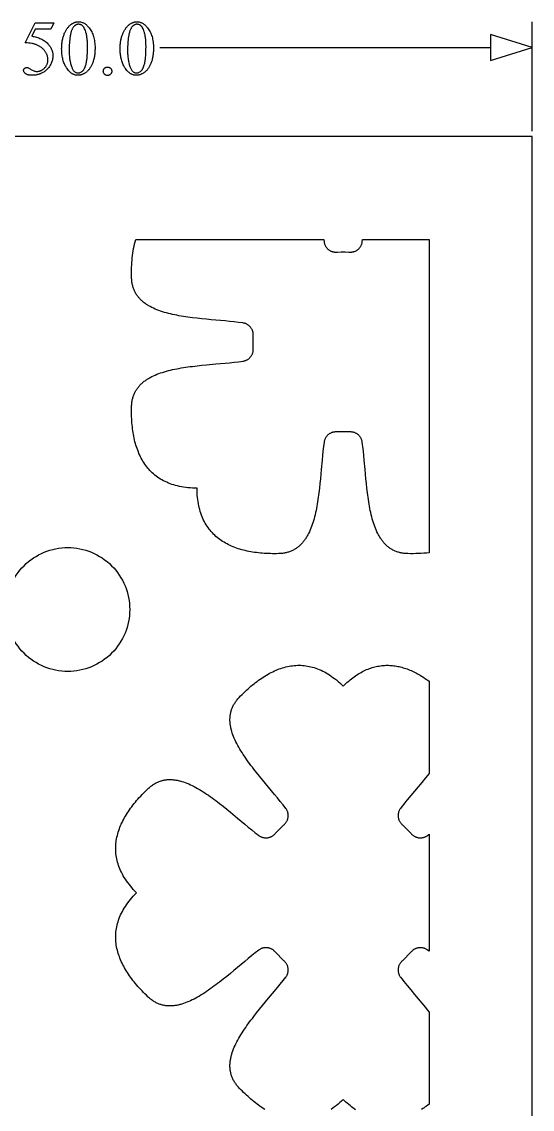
# Model space of a CAD drawing. Extents: x -1268 to 1319, y -900 to 956.
# Drawn here: x -926 to -679, y 429 to 956 of the extents above; entities that cross this region are included whole.
import ezdxf

# ---------------------------------------------------------------- set-up
doc = ezdxf.new("R2010")
doc.units = 0
doc.layers.add('DIMENSIONS', color=253, linetype='CONTINUOUS')
doc.layers.add('LAYER_1', color=7, linetype='CONTINUOUS')

msp = doc.modelspace()

# ---------------------------------------------------------------- linework, layer by layer
at = {"layer": 'DIMENSIONS'}
for points in [[(-910.91, 955.05), (-912.35, 951.91), (-919.87, 951.91), (-921.51, 948.56), (-920.91, 948.46), (-920.32, 948.35), (-919.75, 948.21), (-919.2, 948.06), (-918.66, 947.9), (-918.13, 947.71), (-917.62, 947.51), (-917.13, 947.29), (-916.66, 947.06), (-916.2, 946.8), (-915.75, 946.53), (-915.32, 946.25), (-914.91, 945.94), (-914.51, 945.62), (-914.13, 945.28), (-913.77, 944.93), (-913.47, 944.61), (-913.19, 944.29), (-912.93, 943.96), (-912.7, 943.62), (-912.48, 943.27), (-912.27, 942.92), (-912.09, 942.56), (-911.93, 942.2), (-911.79, 941.83), (-911.66, 941.45), (-911.56, 941.06), (-911.47, 940.67), (-911.4, 940.27), (-911.35, 939.86), (-911.33, 939.45), (-911.32, 939.03), (-911.33, 938.54), (-911.37, 938.06), (-911.43, 937.59), (-911.52, 937.13), (-911.63, 936.68), (-911.77, 936.23), (-911.93, 935.8), (-912.12, 935.38), (-912.33, 934.97), (-912.55, 934.57), (-912.78, 934.19), (-913.02, 933.82), (-913.28, 933.47), (-913.55, 933.14), (-913.84, 932.82), (-914.14, 932.52), (-914.45, 932.23), (-914.76, 931.96), (-915.09, 931.7), (-915.42, 931.45), (-915.77, 931.22), (-916.12, 931.01), (-916.48, 930.81), (-916.85, 930.62), (-917.11, 930.5), (-917.38, 930.38), (-917.65, 930.28), (-917.91, 930.18), (-918.18, 930.09), (-918.45, 930), (-918.72, 929.93), (-919, 929.86), (-919.27, 929.8), (-919.54, 929.75), (-919.81, 929.71), (-920.09, 929.67), (-920.37, 929.64), (-920.64, 929.62), (-920.92, 929.61), (-921.2, 929.61), (-921.74, 929.62), (-922.25, 929.65), (-922.71, 929.71), (-922.93, 929.75), (-923.14, 929.8), (-923.34, 929.85), (-923.53, 929.91), (-923.71, 929.97), (-923.88, 930.04), (-924.04, 930.11), (-924.2, 930.19), (-924.34, 930.28), (-924.47, 930.37), (-924.71, 930.57), (-924.92, 930.76), (-925.09, 930.97), (-925.24, 931.18), (-925.3, 931.28), (-925.35, 931.39), (-925.39, 931.5), (-925.43, 931.61), (-925.46, 931.72), (-925.48, 931.83), (-925.49, 931.94), (-925.49, 932.06), (-925.49, 932.19), (-925.47, 932.31), (-925.43, 932.43), (-925.39, 932.54), (-925.33, 932.66), (-925.26, 932.77), (-925.17, 932.87), (-925.07, 932.97), (-924.96, 933.06), (-924.84, 933.14), (-924.72, 933.21), (-924.59, 933.27), (-924.45, 933.31), (-924.31, 933.34), (-924.16, 933.36), (-924, 933.37), (-923.77, 933.36), (-923.55, 933.33), (-923.35, 933.28), (-923.16, 933.22), (-922.95, 933.12), (-922.68, 932.96), (-922.34, 932.74), (-921.94, 932.46), (-921.59, 932.24), (-921.24, 932.04), (-920.89, 931.88), (-920.54, 931.75), (-920.19, 931.64), (-919.84, 931.57), (-919.49, 931.52), (-919.13, 931.51), (-918.87, 931.51), (-918.6, 931.53), (-918.34, 931.56), (-918.09, 931.61), (-917.84, 931.66), (-917.59, 931.73), (-917.35, 931.82), (-917.11, 931.91), (-916.87, 932.02), (-916.64, 932.14), (-916.42, 932.28), (-916.19, 932.42), (-915.97, 932.58), (-915.76, 932.75), (-915.55, 932.94), (-915.34, 933.14), (-915.15, 933.34), (-914.96, 933.56), (-914.79, 933.77), (-914.63, 934), (-914.48, 934.23), (-914.35, 934.46), (-914.23, 934.7), (-914.12, 934.95), (-914.03, 935.2), (-913.94, 935.45), (-913.87, 935.72), (-913.81, 935.98), (-913.77, 936.26), (-913.74, 936.54), (-913.72, 936.82), (-913.71, 937.11), (-913.72, 937.39), (-913.74, 937.67), (-913.76, 937.95), (-913.8, 938.22), (-913.86, 938.5), (-913.92, 938.77), (-913.99, 939.04), (-914.08, 939.3), (-914.17, 939.56), (-914.28, 939.83), (-914.4, 940.08), (-914.53, 940.34), (-914.67, 940.59), (-914.83, 940.85), (-914.99, 941.09), (-915.17, 941.34), (-915.36, 941.58), (-915.55, 941.82), (-915.75, 942.05), (-915.97, 942.27), (-916.19, 942.48), (-916.42, 942.69), (-916.66, 942.89), (-916.9, 943.08), (-917.16, 943.27), (-917.42, 943.45), (-917.69, 943.62), (-917.98, 943.78), (-918.27, 943.94), (-918.57, 944.09), (-918.87, 944.24), (-919.19, 944.37), (-919.45, 944.48), (-919.71, 944.57), (-919.99, 944.66), (-920.28, 944.75), (-920.59, 944.82), (-920.9, 944.9), (-921.23, 944.97), (-921.56, 945.03), (-922.27, 945.14), (-923.02, 945.22), (-923.82, 945.29), (-924.66, 945.33), (-919.87, 955.05)], [(-907.06, 942.4), (-907.05, 942.93), (-907.04, 943.45), (-907.01, 943.96), (-906.98, 944.47), (-906.93, 944.96), (-906.88, 945.44), (-906.81, 945.92), (-906.73, 946.38), (-906.65, 946.84), (-906.55, 947.28), (-906.45, 947.72), (-906.33, 948.15), (-906.21, 948.57), (-906.07, 948.98), (-905.92, 949.38), (-905.77, 949.77), (-905.6, 950.15), (-905.43, 950.51), (-905.25, 950.87), (-905.07, 951.21), (-904.88, 951.54), (-904.68, 951.86), (-904.48, 952.17), (-904.26, 952.46), (-904.05, 952.74), (-903.82, 953.01), (-903.59, 953.27), (-903.35, 953.51), (-903.11, 953.74), (-902.86, 953.96), (-902.6, 954.17), (-902.34, 954.37), (-902.13, 954.51), (-901.92, 954.65), (-901.71, 954.77), (-901.5, 954.89), (-901.29, 955), (-901.08, 955.1), (-900.86, 955.19), (-900.65, 955.27), (-900.44, 955.34), (-900.22, 955.4), (-900, 955.45), (-899.79, 955.49), (-899.57, 955.52), (-899.35, 955.55), (-899.13, 955.56), (-898.91, 955.57), (-898.55, 955.55), (-898.2, 955.52), (-897.85, 955.46), (-897.51, 955.38), (-897.17, 955.28), (-896.83, 955.15), (-896.5, 955), (-896.18, 954.83), (-895.86, 954.64), (-895.54, 954.42), (-895.23, 954.18), (-894.93, 953.92), (-894.62, 953.63), (-894.33, 953.32), (-894.03, 952.99), (-893.75, 952.63), (-893.4, 952.17), (-893.08, 951.69), (-892.77, 951.18), (-892.5, 950.66), (-892.24, 950.11), (-892, 949.55), (-891.79, 948.96), (-891.6, 948.36), (-891.44, 947.73), (-891.29, 947.09), (-891.17, 946.42), (-891.07, 945.73), (-890.99, 945.03), (-890.93, 944.3), (-890.9, 943.56), (-890.89, 942.79), (-890.89, 942.25), (-890.91, 941.72), (-890.93, 941.2), (-890.97, 940.69), (-891.01, 940.2), (-891.06, 939.71), (-891.13, 939.23), (-891.2, 938.76), (-891.29, 938.31), (-891.38, 937.86), (-891.48, 937.42), (-891.59, 937), (-891.72, 936.58), (-891.85, 936.18), (-891.99, 935.78), (-892.14, 935.4), (-892.3, 935.02), (-892.47, 934.66), (-892.64, 934.31), (-892.81, 933.98), (-892.99, 933.66), (-893.18, 933.35), (-893.37, 933.05), (-893.57, 932.77), (-893.77, 932.5), (-893.98, 932.24), (-894.19, 932), (-894.41, 931.77), (-894.64, 931.55), (-894.87, 931.35), (-895.1, 931.16), (-895.34, 930.98), (-895.58, 930.81), (-895.82, 930.66), (-896.07, 930.51), (-896.3, 930.38), (-896.54, 930.26), (-896.78, 930.14), (-897.02, 930.04), (-897.25, 929.95), (-897.49, 929.87), (-897.72, 929.8), (-897.95, 929.74), (-898.18, 929.69), (-898.41, 929.65), (-898.64, 929.63), (-898.87, 929.61), (-899.09, 929.61), (-899.32, 929.61), (-899.54, 929.62), (-899.75, 929.64), (-899.97, 929.67), (-900.18, 929.71), (-900.39, 929.75), (-900.6, 929.81), (-900.81, 929.87), (-901.01, 929.94), (-901.21, 930.02), (-901.41, 930.11), (-901.61, 930.2), (-901.8, 930.3), (-901.99, 930.41), (-902.18, 930.53), (-902.37, 930.66), (-902.55, 930.8), (-902.74, 930.94), (-902.92, 931.09), (-903.1, 931.26), (-903.27, 931.42), (-903.44, 931.6), (-903.78, 931.98), (-904.11, 932.39), (-904.43, 932.84), (-904.75, 933.32), (-905.05, 933.83), (-905.29, 934.28), (-905.52, 934.74), (-905.73, 935.21), (-905.93, 935.7), (-906.11, 936.19), (-906.27, 936.7), (-906.42, 937.22), (-906.55, 937.75), (-906.67, 938.29), (-906.77, 938.85), (-906.86, 939.41), (-906.93, 939.99), (-906.99, 940.57), (-907.03, 941.17), (-907.05, 941.78)], [(-903.44, 941.94), (-903.44, 941.3), (-903.42, 940.68), (-903.4, 940.07), (-903.36, 939.48), (-903.32, 938.9), (-903.26, 938.34), (-903.2, 937.79), (-903.13, 937.25), (-903.04, 936.73), (-902.95, 936.23), (-902.84, 935.74), (-902.73, 935.27), (-902.6, 934.81), (-902.47, 934.36), (-902.33, 933.93), (-902.17, 933.51), (-902.04, 933.18), (-901.89, 932.87), (-901.74, 932.58), (-901.58, 932.31), (-901.41, 932.07), (-901.24, 931.84), (-901.05, 931.64), (-900.86, 931.45), (-900.66, 931.29), (-900.45, 931.15), (-900.24, 931.04), (-900.01, 930.94), (-899.78, 930.86), (-899.54, 930.81), (-899.29, 930.78), (-899.04, 930.77), (-898.79, 930.78), (-898.54, 930.82), (-898.28, 930.89), (-898.02, 930.99), (-897.76, 931.12), (-897.5, 931.27), (-897.24, 931.45), (-896.97, 931.66), (-896.84, 931.78), (-896.71, 931.9), (-896.59, 932.04), (-896.47, 932.18), (-896.35, 932.34), (-896.24, 932.5), (-896.14, 932.68), (-896.03, 932.86), (-895.93, 933.05), (-895.84, 933.25), (-895.66, 933.68), (-895.5, 934.15), (-895.35, 934.66), (-895.25, 935.06), (-895.15, 935.49), (-895.06, 935.94), (-894.98, 936.41), (-894.9, 936.89), (-894.83, 937.4), (-894.77, 937.93), (-894.71, 938.48), (-894.66, 939.05), (-894.62, 939.64), (-894.58, 940.25), (-894.56, 940.88), (-894.52, 942.2), (-894.5, 943.6), (-894.52, 944.65), (-894.56, 945.65), (-894.59, 946.13), (-894.63, 946.61), (-894.67, 947.07), (-894.72, 947.52), (-894.78, 947.96), (-894.85, 948.39), (-894.92, 948.81), (-895, 949.22), (-895.09, 949.61), (-895.18, 950), (-895.28, 950.37), (-895.39, 950.73), (-895.56, 951.25), (-895.74, 951.72), (-895.94, 952.15), (-896.15, 952.55), (-896.26, 952.73), (-896.37, 952.9), (-896.48, 953.07), (-896.6, 953.22), (-896.72, 953.36), (-896.84, 953.5), (-896.97, 953.62), (-897.1, 953.74), (-897.3, 953.88), (-897.5, 954.01), (-897.71, 954.11), (-897.94, 954.2), (-898.17, 954.26), (-898.41, 954.31), (-898.66, 954.34), (-898.93, 954.35), (-899.08, 954.34), (-899.24, 954.33), (-899.39, 954.31), (-899.54, 954.28), (-899.68, 954.24), (-899.83, 954.19), (-899.97, 954.13), (-900.11, 954.07), (-900.25, 953.99), (-900.39, 953.91), (-900.52, 953.82), (-900.65, 953.72), (-900.78, 953.61), (-900.91, 953.49), (-901.03, 953.36), (-901.16, 953.22), (-901.32, 953.03), (-901.48, 952.81), (-901.63, 952.59), (-901.77, 952.35), (-901.9, 952.1), (-902.03, 951.83), (-902.16, 951.55), (-902.27, 951.26), (-902.38, 950.95), (-902.49, 950.63), (-902.58, 950.29), (-902.67, 949.94), (-902.75, 949.58), (-902.83, 949.2), (-902.9, 948.82), (-902.96, 948.41), (-903.08, 947.59), (-903.17, 946.78), (-903.26, 945.96), (-903.32, 945.15), (-903.38, 944.35), (-903.41, 943.54), (-903.44, 942.74)], [(-878.74, 942.4), (-878.73, 942.93), (-878.72, 943.45), (-878.69, 943.96), (-878.66, 944.47), (-878.61, 944.96), (-878.56, 945.44), (-878.49, 945.92), (-878.42, 946.38), (-878.33, 946.84), (-878.23, 947.28), (-878.13, 947.72), (-878.01, 948.15), (-877.89, 948.57), (-877.75, 948.98), (-877.6, 949.38), (-877.45, 949.77), (-877.28, 950.15), (-877.11, 950.51), (-876.93, 950.87), (-876.75, 951.21), (-876.56, 951.54), (-876.36, 951.86), (-876.16, 952.17), (-875.95, 952.46), (-875.73, 952.74), (-875.5, 953.01), (-875.27, 953.27), (-875.04, 953.51), (-874.79, 953.74), (-874.54, 953.96), (-874.28, 954.17), (-874.02, 954.37), (-873.81, 954.51), (-873.6, 954.65), (-873.39, 954.77), (-873.18, 954.89), (-872.97, 955), (-872.76, 955.1), (-872.55, 955.19), (-872.33, 955.27), (-872.12, 955.34), (-871.9, 955.4), (-871.69, 955.45), (-871.47, 955.49), (-871.25, 955.52), (-871.03, 955.55), (-870.81, 955.56), (-870.59, 955.57), (-870.23, 955.55), (-869.88, 955.52), (-869.53, 955.46), (-869.19, 955.38), (-868.85, 955.28), (-868.52, 955.15), (-868.19, 955), (-867.86, 954.83), (-867.54, 954.64), (-867.23, 954.42), (-866.91, 954.18), (-866.61, 953.92), (-866.31, 953.63), (-866.01, 953.32), (-865.72, 952.99), (-865.43, 952.63), (-865.08, 952.17), (-864.76, 951.69), (-864.46, 951.18), (-864.18, 950.66), (-863.92, 950.11), (-863.69, 949.55), (-863.47, 948.96), (-863.28, 948.36), (-863.12, 947.73), (-862.97, 947.09), (-862.85, 946.42), (-862.75, 945.73), (-862.67, 945.03), (-862.61, 944.3), (-862.58, 943.56), (-862.57, 942.79), (-862.57, 942.25), (-862.59, 941.72), (-862.61, 941.2), (-862.65, 940.69), (-862.69, 940.2), (-862.75, 939.71), (-862.81, 939.23), (-862.88, 938.76), (-862.97, 938.31), (-863.06, 937.86), (-863.16, 937.42), (-863.28, 937), (-863.4, 936.58), (-863.53, 936.18), (-863.67, 935.78), (-863.82, 935.4), (-863.98, 935.02), (-864.15, 934.66), (-864.32, 934.31), (-864.49, 933.98), (-864.67, 933.66), (-864.86, 933.35), (-865.05, 933.05), (-865.25, 932.77), (-865.45, 932.5), (-865.66, 932.24), (-865.87, 932), (-866.09, 931.77), (-866.32, 931.55), (-866.55, 931.35), (-866.78, 931.16), (-867.02, 930.98), (-867.26, 930.81), (-867.51, 930.66), (-867.75, 930.51), (-867.99, 930.38), (-868.22, 930.26), (-868.46, 930.14), (-868.7, 930.04), (-868.93, 929.95), (-869.17, 929.87), (-869.4, 929.8), (-869.63, 929.74), (-869.86, 929.69), (-870.09, 929.65), (-870.32, 929.63), (-870.55, 929.61), (-870.77, 929.61), (-871, 929.61), (-871.22, 929.62), (-871.43, 929.64), (-871.65, 929.67), (-871.86, 929.71), (-872.07, 929.75), (-872.28, 929.81), (-872.49, 929.87), (-872.69, 929.94), (-872.89, 930.02), (-873.09, 930.11), (-873.29, 930.2), (-873.48, 930.3), (-873.67, 930.41), (-873.86, 930.53), (-874.05, 930.66), (-874.24, 930.8), (-874.42, 930.94), (-874.6, 931.09), (-874.78, 931.26), (-874.95, 931.42), (-875.13, 931.6), (-875.47, 931.98), (-875.8, 932.39), (-876.12, 932.84), (-876.43, 933.32), (-876.73, 933.83), (-876.97, 934.28), (-877.2, 934.74), (-877.41, 935.21), (-877.61, 935.7), (-877.79, 936.19), (-877.95, 936.7), (-878.1, 937.22), (-878.24, 937.75), (-878.35, 938.29), (-878.46, 938.85), (-878.54, 939.41), (-878.61, 939.99), (-878.67, 940.57), (-878.71, 941.17), (-878.73, 941.78)], [(-875.13, 941.94), (-875.12, 941.3), (-875.11, 940.68), (-875.08, 940.07), (-875.05, 939.48), (-875, 938.9), (-874.95, 938.34), (-874.88, 937.79), (-874.81, 937.25), (-874.72, 936.73), (-874.63, 936.23), (-874.52, 935.74), (-874.41, 935.27), (-874.29, 934.81), (-874.15, 934.36), (-874.01, 933.93), (-873.85, 933.51), (-873.72, 933.18), (-873.57, 932.87), (-873.42, 932.58), (-873.26, 932.31), (-873.1, 932.07), (-872.92, 931.84), (-872.74, 931.64), (-872.54, 931.45), (-872.34, 931.29), (-872.14, 931.15), (-871.92, 931.04), (-871.7, 930.94), (-871.46, 930.86), (-871.22, 930.81), (-870.98, 930.78), (-870.72, 930.77), (-870.47, 930.78), (-870.22, 930.82), (-869.96, 930.89), (-869.7, 930.99), (-869.45, 931.12), (-869.18, 931.27), (-868.92, 931.45), (-868.65, 931.66), (-868.52, 931.78), (-868.39, 931.9), (-868.27, 932.04), (-868.15, 932.18), (-868.04, 932.34), (-867.92, 932.5), (-867.82, 932.68), (-867.71, 932.86), (-867.61, 933.05), (-867.52, 933.25), (-867.34, 933.68), (-867.18, 934.15), (-867.03, 934.66), (-866.93, 935.06), (-866.83, 935.49), (-866.74, 935.94), (-866.66, 936.41), (-866.58, 936.89), (-866.51, 937.4), (-866.45, 937.93), (-866.4, 938.48), (-866.35, 939.05), (-866.3, 939.64), (-866.27, 940.25), (-866.24, 940.88), (-866.2, 942.2), (-866.18, 943.6), (-866.2, 944.65), (-866.24, 945.65), (-866.27, 946.13), (-866.31, 946.61), (-866.35, 947.07), (-866.4, 947.52), (-866.46, 947.96), (-866.53, 948.39), (-866.6, 948.81), (-866.68, 949.22), (-866.77, 949.61), (-866.86, 950), (-866.96, 950.37), (-867.07, 950.73), (-867.24, 951.25), (-867.42, 951.72), (-867.62, 952.15), (-867.83, 952.55), (-867.94, 952.73), (-868.05, 952.9), (-868.16, 953.07), (-868.28, 953.22), (-868.4, 953.36), (-868.53, 953.5), (-868.65, 953.62), (-868.78, 953.74), (-868.98, 953.88), (-869.18, 954.01), (-869.39, 954.11), (-869.62, 954.2), (-869.85, 954.26), (-870.09, 954.31), (-870.35, 954.34), (-870.61, 954.35), (-870.76, 954.34), (-870.92, 954.33), (-871.07, 954.31), (-871.22, 954.28), (-871.36, 954.24), (-871.51, 954.19), (-871.65, 954.13), (-871.79, 954.07), (-871.93, 953.99), (-872.07, 953.91), (-872.2, 953.82), (-872.33, 953.72), (-872.46, 953.61), (-872.59, 953.49), (-872.72, 953.36), (-872.84, 953.22), (-873, 953.03), (-873.16, 952.81), (-873.31, 952.59), (-873.45, 952.35), (-873.59, 952.1), (-873.72, 951.83), (-873.84, 951.55), (-873.95, 951.26), (-874.06, 950.95), (-874.17, 950.63), (-874.26, 950.29), (-874.35, 949.94), (-874.44, 949.58), (-874.51, 949.2), (-874.58, 948.82), (-874.65, 948.41), (-874.76, 947.59), (-874.86, 946.78), (-874.94, 945.96), (-875.01, 945.15), (-875.06, 944.35), (-875.1, 943.54), (-875.12, 942.74)], [(-884.82, 933.63), (-884.61, 933.62), (-884.41, 933.59), (-884.21, 933.54), (-884.03, 933.48), (-883.85, 933.39), (-883.68, 933.29), (-883.52, 933.17), (-883.37, 933.03), (-883.23, 932.87), (-883.11, 932.71), (-883.01, 932.54), (-882.92, 932.36), (-882.86, 932.18), (-882.81, 931.99), (-882.79, 931.79), (-882.78, 931.58), (-882.79, 931.37), (-882.81, 931.17), (-882.86, 930.98), (-882.93, 930.79), (-883.01, 930.62), (-883.11, 930.45), (-883.24, 930.29), (-883.38, 930.13), (-883.53, 929.99), (-883.69, 929.87), (-883.86, 929.77), (-884.04, 929.68), (-884.22, 929.62), (-884.41, 929.57), (-884.61, 929.54), (-884.82, 929.53), (-885.03, 929.54), (-885.23, 929.57), (-885.42, 929.62), (-885.61, 929.68), (-885.79, 929.77), (-885.95, 929.87), (-886.12, 929.99), (-886.27, 930.13), (-886.41, 930.29), (-886.53, 930.45), (-886.64, 930.62), (-886.72, 930.79), (-886.79, 930.98), (-886.83, 931.17), (-886.86, 931.37), (-886.87, 931.58), (-886.86, 931.79), (-886.83, 932), (-886.79, 932.19), (-886.72, 932.38), (-886.64, 932.55), (-886.53, 932.72), (-886.41, 932.88), (-886.27, 933.04), (-886.12, 933.17), (-885.95, 933.29), (-885.79, 933.4), (-885.61, 933.48), (-885.42, 933.54), (-885.23, 933.59), (-885.03, 933.62)]]:
    msp.add_lwpolyline(points, close=True, dxfattribs=at)
for points in [[(-679.08, 902.5), (-679.08, 955.57)], [(-679.08, 943.07), (-699.31, 949.32)], [(-699.31, 949.32), (-699.31, 936.82)], [(-859.44, 943.07), (-699.31, 943.07)], [(-699.31, 936.82), (-679.08, 943.07)]]:
    msp.add_lwpolyline(points, dxfattribs=at)
at = {"layer": 'LAYER_1'}
for points in [[(-1129.08, -900), (-679.08, -900), (-679.08, 900), (-1129.08, 900)], [(-739.41, 697.89), (-739.89, 697.91), (-740.37, 697.94), (-740.83, 697.98), (-741.29, 698.03), (-741.74, 698.09), (-742.18, 698.16), (-742.61, 698.24), (-743.04, 698.34), (-743.46, 698.44), (-743.87, 698.56), (-744.27, 698.68), (-744.67, 698.81), (-745.06, 698.96), (-745.44, 699.11), (-745.81, 699.28), (-746.18, 699.45), (-746.54, 699.63), (-746.9, 699.82), (-747.24, 700.02), (-747.58, 700.23), (-747.92, 700.45), (-748.24, 700.68), (-748.56, 700.92), (-748.88, 701.16), (-749.19, 701.42), (-749.49, 701.68), (-749.78, 701.95), (-750.07, 702.23), (-750.36, 702.51), (-750.63, 702.81), (-750.91, 703.11), (-751.17, 703.42), (-751.43, 703.74), (-751.69, 704.07), (-751.93, 704.4), (-752.18, 704.74), (-752.41, 705.09), (-752.65, 705.44), (-752.87, 705.8), (-753.1, 706.17), (-753.31, 706.54), (-753.53, 706.93), (-753.93, 707.71), (-754.32, 708.51), (-754.7, 709.35), (-755.05, 710.2), (-755.39, 711.08), (-755.71, 711.97), (-756.01, 712.89), (-756.3, 713.83), (-756.57, 714.79), (-756.83, 715.76), (-757.07, 716.75), (-757.31, 717.76), (-757.53, 718.78), (-757.73, 719.81), (-757.93, 720.86), (-758.12, 721.92), (-758.29, 722.99), (-758.46, 724.08), (-758.62, 725.17), (-758.77, 726.27), (-758.91, 727.38), (-759.18, 729.61), (-759.42, 731.87), (-759.65, 734.13), (-760.06, 738.67), (-760.47, 743.17), (-760.69, 745.39), (-760.91, 747.58), (-761.15, 749.73), (-761.28, 750.78), (-761.41, 751.83), (-761.46, 752.11), (-761.52, 752.39), (-761.59, 752.67), (-761.68, 752.93), (-761.77, 753.19), (-761.88, 753.45), (-762, 753.7), (-762.13, 753.94), (-762.27, 754.17), (-762.43, 754.4), (-762.59, 754.61), (-762.76, 754.82), (-762.94, 755.02), (-763.13, 755.22), (-763.33, 755.4), (-763.54, 755.57), (-763.75, 755.74), (-763.97, 755.89), (-764.2, 756.03), (-764.44, 756.16), (-764.68, 756.29), (-764.93, 756.4), (-765.18, 756.5), (-765.44, 756.58), (-765.7, 756.66), (-765.97, 756.72), (-766.24, 756.77), (-766.52, 756.81), (-766.8, 756.83), (-767.08, 756.84), (-767.36, 756.84), (-767.65, 756.82), (-773.71, 756.82), (-774, 756.84), (-774.28, 756.84), (-774.57, 756.83), (-774.84, 756.81), (-775.12, 756.77), (-775.39, 756.72), (-775.66, 756.66), (-775.92, 756.58), (-776.18, 756.5), (-776.44, 756.4), (-776.68, 756.29), (-776.93, 756.16), (-777.16, 756.03), (-777.39, 755.89), (-777.61, 755.74), (-777.83, 755.57), (-778.03, 755.4), (-778.23, 755.22), (-778.42, 755.02), (-778.6, 754.82), (-778.77, 754.61), (-778.94, 754.4), (-779.09, 754.17), (-779.23, 753.94), (-779.36, 753.7), (-779.48, 753.45), (-779.59, 753.19), (-779.69, 752.93), (-779.77, 752.67), (-779.84, 752.39), (-779.9, 752.11), (-779.95, 751.83), (-780.21, 749.73), (-780.45, 747.58), (-780.68, 745.39), (-780.89, 743.17), (-781.3, 738.67), (-781.5, 736.4), (-781.72, 734.13), (-781.94, 731.87), (-782.18, 729.61), (-782.45, 727.38), (-782.59, 726.27), (-782.74, 725.17), (-782.9, 724.08), (-783.07, 722.99), (-783.25, 721.92), (-783.43, 720.86), (-783.63, 719.81), (-783.84, 718.78), (-784.06, 717.76), (-784.29, 716.75), (-784.53, 715.76), (-784.79, 714.79), (-785.07, 713.83), (-785.35, 712.89), (-785.66, 711.97), (-785.98, 711.08), (-786.31, 710.2), (-786.67, 709.35), (-787.04, 708.51), (-787.43, 707.71), (-787.84, 706.93), (-788.05, 706.54), (-788.26, 706.17), (-788.49, 705.8), (-788.71, 705.44), (-788.95, 705.09), (-789.18, 704.74), (-789.43, 704.4), (-789.68, 704.07), (-789.93, 703.74), (-790.19, 703.42), (-790.46, 703.11), (-790.73, 702.81), (-791.01, 702.51), (-791.29, 702.23), (-791.58, 701.95), (-791.87, 701.68), (-792.18, 701.42), (-792.48, 701.16), (-792.8, 700.92), (-793.12, 700.68), (-793.44, 700.45), (-793.78, 700.23), (-794.12, 700.02), (-794.47, 699.82), (-794.82, 699.63), (-795.18, 699.45), (-795.55, 699.28), (-795.92, 699.11), (-796.3, 698.96), (-796.69, 698.81), (-797.09, 698.68), (-797.49, 698.56), (-797.9, 698.44), (-798.32, 698.34), (-798.75, 698.24), (-799.18, 698.16), (-799.62, 698.09), (-800.07, 698.03), (-800.53, 697.98), (-801, 697.94), (-801.47, 697.91), (-801.95, 697.89), (-802.96, 697.87), (-803.97, 697.86), (-804.96, 697.87), (-805.96, 697.89), (-806.94, 697.92), (-807.92, 697.96), (-808.89, 698.01), (-809.85, 698.08), (-810.8, 698.17), (-811.75, 698.26), (-812.69, 698.37), (-813.61, 698.5), (-814.53, 698.63), (-815.44, 698.79), (-816.34, 698.96), (-817.22, 699.14), (-818.1, 699.34), (-818.97, 699.55), (-819.82, 699.78), (-820.67, 700.02), (-821.5, 700.28), (-822.32, 700.56), (-823.12, 700.85), (-823.92, 701.16), (-824.7, 701.49), (-825.46, 701.83), (-826.21, 702.19), (-826.95, 702.57), (-827.68, 702.97), (-828.39, 703.38), (-829.08, 703.82), (-829.76, 704.27), (-830.42, 704.74), (-831.07, 705.22), (-831.7, 705.73), (-832.32, 706.26), (-832.91, 706.8), (-833.49, 707.37), (-834.05, 707.95), (-834.6, 708.55), (-835.13, 709.18), (-835.63, 709.82), (-836.12, 710.49), (-836.59, 711.18), (-837.04, 711.88), (-837.47, 712.61), (-837.88, 713.36), (-838.27, 714.13), (-838.64, 714.93), (-838.99, 715.74), (-839.31, 716.58), (-839.62, 717.44), (-839.9, 718.33), (-840.16, 719.23), (-840.4, 720.16), (-840.61, 721.12), (-840.81, 722.09), (-840.97, 723.09), (-841.12, 724.12), (-841.24, 725.16), (-841.33, 726.24), (-841.41, 727.33), (-841.45, 728.46), (-841.47, 729.6), (-842.62, 729.62), (-843.74, 729.67), (-844.84, 729.74), (-845.91, 729.84), (-846.96, 729.96), (-847.98, 730.1), (-848.98, 730.27), (-849.96, 730.46), (-850.91, 730.67), (-851.84, 730.91), (-852.75, 731.17), (-853.63, 731.46), (-854.49, 731.76), (-855.33, 732.09), (-856.15, 732.44), (-856.94, 732.8), (-857.71, 733.19), (-858.46, 733.6), (-859.19, 734.03), (-859.9, 734.48), (-860.59, 734.95), (-861.25, 735.44), (-861.9, 735.95), (-862.52, 736.48), (-863.13, 737.02), (-863.71, 737.58), (-864.27, 738.16), (-864.82, 738.76), (-865.35, 739.37), (-865.85, 740), (-866.34, 740.65), (-866.81, 741.31), (-867.26, 741.99), (-867.69, 742.69), (-868.11, 743.4), (-868.5, 744.12), (-868.88, 744.86), (-869.24, 745.61), (-869.59, 746.38), (-869.91, 747.16), (-870.22, 747.95), (-870.51, 748.76), (-870.79, 749.58), (-871.05, 750.41), (-871.3, 751.25), (-871.53, 752.11), (-871.74, 752.97), (-871.94, 753.85), (-872.12, 754.74), (-872.29, 755.64), (-872.44, 756.54), (-872.58, 757.46), (-872.7, 758.39), (-872.81, 759.33), (-872.91, 760.27), (-872.99, 761.23), (-873.06, 762.19), (-873.12, 763.16), (-873.16, 764.13), (-873.19, 765.12), (-873.21, 766.11), (-873.21, 767.11), (-873.2, 768.11), (-873.18, 769.12), (-873.17, 769.61), (-873.14, 770.08), (-873.1, 770.54), (-873.05, 771), (-872.99, 771.45), (-872.91, 771.89), (-872.83, 772.33), (-872.74, 772.75), (-872.63, 773.17), (-872.52, 773.58), (-872.4, 773.98), (-872.26, 774.38), (-872.12, 774.77), (-871.96, 775.15), (-871.8, 775.53), (-871.63, 775.89), (-871.44, 776.26), (-871.25, 776.61), (-871.05, 776.96), (-870.84, 777.3), (-870.62, 777.63), (-870.39, 777.96), (-870.16, 778.28), (-869.91, 778.59), (-869.66, 778.9), (-869.4, 779.2), (-869.13, 779.5), (-868.85, 779.79), (-868.56, 780.07), (-868.27, 780.35), (-867.96, 780.62), (-867.65, 780.88), (-867.33, 781.14), (-867.01, 781.4), (-866.68, 781.65), (-866.34, 781.89), (-865.99, 782.13), (-865.63, 782.36), (-865.27, 782.59), (-864.91, 782.81), (-864.53, 783.03), (-864.15, 783.24), (-863.37, 783.65), (-862.56, 784.04), (-861.73, 784.41), (-860.88, 784.76), (-860, 785.1), (-859.1, 785.42), (-858.18, 785.72), (-857.25, 786.01), (-856.29, 786.28), (-855.32, 786.54), (-854.33, 786.79), (-853.32, 787.02), (-852.3, 787.24), (-851.26, 787.45), (-850.21, 787.64), (-849.15, 787.83), (-848.08, 788.01), (-847, 788.17), (-845.91, 788.33), (-844.81, 788.48), (-843.7, 788.62), (-841.46, 788.89), (-839.21, 789.13), (-836.94, 789.36), (-832.4, 789.78), (-827.9, 790.19), (-825.68, 790.4), (-823.5, 790.62), (-821.35, 790.86), (-820.29, 790.99), (-819.25, 791.13), (-818.96, 791.17), (-818.68, 791.23), (-818.41, 791.3), (-818.14, 791.39), (-817.88, 791.49), (-817.63, 791.59), (-817.38, 791.71), (-817.14, 791.85), (-816.9, 791.99), (-816.68, 792.14), (-816.46, 792.3), (-816.25, 792.47), (-816.05, 792.65), (-815.86, 792.84), (-815.68, 793.04), (-815.5, 793.25), (-815.34, 793.46), (-815.19, 793.69), (-815.04, 793.91), (-814.91, 794.15), (-814.79, 794.39), (-814.68, 794.64), (-814.58, 794.89), (-814.49, 795.15), (-814.42, 795.41), (-814.35, 795.68), (-814.3, 795.95), (-814.27, 796.23), (-814.24, 796.51), (-814.23, 796.79), (-814.24, 797.08), (-814.25, 797.36), (-814.25, 803.42), (-814.24, 803.71), (-814.23, 804), (-814.24, 804.28), (-814.27, 804.56), (-814.3, 804.83), (-814.35, 805.11), (-814.42, 805.37), (-814.49, 805.64), (-814.58, 805.9), (-814.68, 806.15), (-814.79, 806.4), (-814.91, 806.64), (-815.04, 806.87), (-815.19, 807.1), (-815.34, 807.32), (-815.5, 807.54), (-815.68, 807.75), (-815.86, 807.94), (-816.05, 808.13), (-816.25, 808.31), (-816.46, 808.49), (-816.68, 808.65), (-816.9, 808.8), (-817.14, 808.94), (-817.38, 809.07), (-817.63, 809.19), (-817.88, 809.3), (-818.14, 809.4), (-818.41, 809.48), (-818.68, 809.56), (-818.96, 809.61), (-819.25, 809.66), (-821.35, 809.92), (-823.5, 810.17), (-825.68, 810.39), (-827.9, 810.6), (-832.4, 811.01), (-834.67, 811.22), (-836.94, 811.43), (-839.21, 811.65), (-841.46, 811.9), (-843.7, 812.16), (-844.81, 812.31), (-845.91, 812.46), (-847, 812.62), (-848.08, 812.78), (-849.15, 812.96), (-850.21, 813.14), (-851.26, 813.34), (-852.3, 813.55), (-853.32, 813.77), (-854.33, 814), (-855.32, 814.25), (-856.29, 814.51), (-857.25, 814.78), (-858.18, 815.07), (-859.1, 815.37), (-860, 815.69), (-860.88, 816.03), (-861.73, 816.38), (-862.56, 816.75), (-863.37, 817.14), (-864.15, 817.55), (-864.53, 817.76), (-864.91, 817.98), (-865.27, 818.2), (-865.63, 818.43), (-865.99, 818.66), (-866.34, 818.9), (-866.68, 819.14), (-867.01, 819.39), (-867.33, 819.64), (-867.65, 819.9), (-867.96, 820.17), (-868.27, 820.44), (-868.56, 820.72), (-868.85, 821), (-869.13, 821.29), (-869.4, 821.59), (-869.66, 821.89), (-869.91, 822.2), (-870.16, 822.51), (-870.39, 822.83), (-870.62, 823.16), (-870.84, 823.49), (-871.05, 823.83), (-871.25, 824.18), (-871.44, 824.53), (-871.63, 824.89), (-871.8, 825.26), (-871.96, 825.64), (-872.12, 826.02), (-872.26, 826.41), (-872.4, 826.8), (-872.52, 827.21), (-872.63, 827.62), (-872.74, 828.04), (-872.83, 828.46), (-872.91, 828.9), (-872.99, 829.34), (-873.05, 829.79), (-873.1, 830.24), (-873.14, 830.71), (-873.17, 831.18), (-873.18, 831.66), (-873.21, 832.9), (-873.21, 834.12), (-873.2, 835.34), (-873.16, 836.54), (-873.11, 837.74), (-873.04, 838.92), (-872.95, 840.09), (-872.84, 841.25), (-872.7, 842.4), (-872.55, 843.53), (-872.37, 844.64), (-872.18, 845.75), (-871.96, 846.84), (-871.72, 847.91), (-871.45, 848.96), (-871.16, 850), (-780.08, 850), (-779.95, 848.96), (-779.9, 848.67), (-779.84, 848.4), (-779.77, 848.12), (-779.69, 847.86), (-779.59, 847.59), (-779.48, 847.34), (-779.36, 847.09), (-779.23, 846.85), (-779.09, 846.62), (-778.94, 846.39), (-778.77, 846.17), (-778.6, 845.97), (-778.42, 845.76), (-778.23, 845.57), (-778.03, 845.39), (-777.83, 845.22), (-777.61, 845.05), (-777.39, 844.9), (-777.16, 844.76), (-776.93, 844.62), (-776.68, 844.5), (-776.44, 844.39), (-776.18, 844.29), (-775.92, 844.21), (-775.66, 844.13), (-775.39, 844.07), (-775.12, 844.02), (-774.84, 843.98), (-774.57, 843.96), (-774.28, 843.95), (-774, 843.95), (-773.71, 843.97), (-773.46, 843.99), (-771.61, 844.07), (-769.75, 844.07), (-767.9, 843.99), (-767.65, 843.97), (-767.36, 843.95), (-767.08, 843.95), (-766.8, 843.96), (-766.52, 843.98), (-766.24, 844.02), (-765.97, 844.07), (-765.7, 844.13), (-765.44, 844.21), (-765.18, 844.29), (-764.93, 844.39), (-764.68, 844.5), (-764.44, 844.62), (-764.2, 844.76), (-763.97, 844.9), (-763.75, 845.05), (-763.54, 845.22), (-763.33, 845.39), (-763.13, 845.57), (-762.94, 845.76), (-762.76, 845.97), (-762.59, 846.17), (-762.43, 846.39), (-762.27, 846.62), (-762.13, 846.85), (-762, 847.09), (-761.88, 847.34), (-761.77, 847.59), (-761.68, 847.86), (-761.59, 848.12), (-761.52, 848.4), (-761.46, 848.67), (-761.41, 848.96), (-761.28, 850), (-729.08, 850), (-729.08, 698.32), (-730.32, 698.19), (-731.58, 698.08), (-732.86, 697.99), (-734.14, 697.93), (-735.44, 697.88), (-736.75, 697.86), (-738.08, 697.87)]]:
    msp.add_lwpolyline(points, close=True, dxfattribs=at)
msp.add_lwpolyline([(-904.08, 700.83, -0.414214), (-874.08, 670.83, -0.414214), (-904.08, 640.83, -0.414214), (-934.08, 670.83, -0.414214)], format="xyb", close=True, dxfattribs=at)
for points in [[(-808.61, 428.61), (-809.37, 429.09), (-810.13, 429.58), (-810.88, 430.1), (-811.63, 430.63), (-812.38, 431.19), (-813.12, 431.75), (-813.86, 432.34), (-814.6, 432.94), (-815.33, 433.55), (-816.06, 434.19), (-816.78, 434.83), (-817.51, 435.49), (-818.22, 436.17), (-818.94, 436.86), (-819.65, 437.56), (-820.35, 438.28), (-821.05, 439), (-821.38, 439.36), (-821.69, 439.71), (-821.99, 440.07), (-822.28, 440.43), (-822.56, 440.79), (-822.82, 441.15), (-823.06, 441.52), (-823.3, 441.89), (-823.52, 442.25), (-823.73, 442.63), (-823.93, 443), (-824.12, 443.37), (-824.29, 443.75), (-824.45, 444.13), (-824.6, 444.51), (-824.74, 444.89), (-824.86, 445.28), (-824.98, 445.66), (-825.08, 446.05), (-825.17, 446.44), (-825.25, 446.83), (-825.32, 447.22), (-825.38, 447.62), (-825.43, 448.01), (-825.47, 448.41), (-825.5, 448.81), (-825.52, 449.21), (-825.52, 449.61), (-825.52, 450.01), (-825.51, 450.42), (-825.49, 450.82), (-825.45, 451.23), (-825.41, 451.64), (-825.36, 452.05), (-825.3, 452.46), (-825.24, 452.87), (-825.16, 453.29), (-825.07, 453.7), (-824.98, 454.12), (-824.87, 454.54), (-824.76, 454.95), (-824.64, 455.37), (-824.38, 456.22), (-824.08, 457.06), (-823.76, 457.91), (-823.41, 458.77), (-823.02, 459.62), (-822.61, 460.48), (-822.18, 461.35), (-821.72, 462.21), (-821.24, 463.08), (-820.73, 463.96), (-820.2, 464.83), (-819.66, 465.7), (-819.09, 466.58), (-818.51, 467.46), (-817.9, 468.34), (-817.28, 469.22), (-816.65, 470.11), (-816, 470.99), (-815.34, 471.87), (-814.67, 472.76), (-813.99, 473.64), (-812.6, 475.41), (-811.18, 477.18), (-809.73, 478.94), (-806.82, 482.45), (-803.92, 485.92), (-802.5, 487.64), (-801.12, 489.34), (-799.77, 491.03), (-799.11, 491.87), (-798.47, 492.7), (-798.3, 492.94), (-798.15, 493.18), (-798, 493.42), (-797.87, 493.67), (-797.76, 493.92), (-797.65, 494.18), (-797.56, 494.44), (-797.49, 494.7), (-797.42, 494.97), (-797.37, 495.23), (-797.33, 495.5), (-797.3, 495.77), (-797.29, 496.04), (-797.29, 496.31), (-797.3, 496.58), (-797.32, 496.85), (-797.36, 497.12), (-797.41, 497.38), (-797.47, 497.64), (-797.54, 497.91), (-797.63, 498.16), (-797.72, 498.42), (-797.83, 498.66), (-797.95, 498.91), (-798.09, 499.15), (-798.23, 499.38), (-798.39, 499.61), (-798.56, 499.83), (-798.74, 500.05), (-798.93, 500.25), (-799.13, 500.45), (-799.35, 500.64), (-803.63, 504.93), (-803.82, 505.14), (-804.02, 505.35), (-804.23, 505.54), (-804.44, 505.72), (-804.67, 505.89), (-804.89, 506.05), (-805.13, 506.19), (-805.37, 506.32), (-805.61, 506.45), (-805.86, 506.55), (-806.11, 506.65), (-806.37, 506.74), (-806.63, 506.81), (-806.9, 506.87), (-807.16, 506.92), (-807.43, 506.95), (-807.7, 506.98), (-807.97, 506.99), (-808.24, 506.99), (-808.51, 506.97), (-808.77, 506.95), (-809.04, 506.91), (-809.31, 506.86), (-809.58, 506.79), (-809.84, 506.71), (-810.1, 506.62), (-810.36, 506.52), (-810.61, 506.4), (-810.86, 506.27), (-811.1, 506.13), (-811.34, 505.98), (-811.57, 505.81), (-813.25, 504.51), (-814.94, 503.16), (-816.64, 501.77), (-818.36, 500.35), (-821.83, 497.46), (-823.58, 496), (-825.34, 494.54), (-827.1, 493.1), (-828.87, 491.68), (-830.63, 490.29), (-831.52, 489.6), (-832.4, 488.93), (-833.29, 488.27), (-834.17, 487.63), (-835.05, 486.99), (-835.94, 486.37), (-836.82, 485.77), (-837.69, 485.19), (-838.57, 484.62), (-839.45, 484.07), (-840.32, 483.55), (-841.19, 483.04), (-842.06, 482.56), (-842.93, 482.1), (-843.79, 481.66), (-844.65, 481.25), (-845.51, 480.87), (-846.36, 480.52), (-847.21, 480.19), (-848.06, 479.9), (-848.9, 479.63), (-849.32, 479.51), (-849.74, 479.4), (-850.16, 479.3), (-850.57, 479.21), (-850.99, 479.12), (-851.4, 479.04), (-851.82, 478.97), (-852.23, 478.91), (-852.64, 478.86), (-853.05, 478.82), (-853.45, 478.79), (-853.86, 478.77), (-854.26, 478.76), (-854.67, 478.75), (-855.07, 478.76), (-855.47, 478.78), (-855.87, 478.81), (-856.26, 478.85), (-856.66, 478.89), (-857.05, 478.95), (-857.45, 479.02), (-857.84, 479.1), (-858.23, 479.2), (-858.61, 479.3), (-859, 479.41), (-859.38, 479.54), (-859.77, 479.68), (-860.15, 479.83), (-860.53, 479.99), (-860.9, 480.16), (-861.28, 480.35), (-861.65, 480.54), (-862.02, 480.75), (-862.39, 480.98), (-862.76, 481.21), (-863.12, 481.46), (-863.49, 481.72), (-863.85, 482), (-864.21, 482.28), (-864.57, 482.58), (-864.92, 482.9), (-865.27, 483.23), (-866, 483.93), (-866.72, 484.63), (-867.42, 485.34), (-868.11, 486.05), (-868.78, 486.77), (-869.44, 487.49), (-870.09, 488.22), (-870.72, 488.95), (-871.34, 489.68), (-871.94, 490.42), (-872.52, 491.16), (-873.09, 491.9), (-873.64, 492.65), (-874.18, 493.4), (-874.69, 494.15), (-875.19, 494.91), (-875.67, 495.67), (-876.13, 496.43), (-876.58, 497.2), (-877, 497.97), (-877.4, 498.74), (-877.79, 499.51), (-878.15, 500.29), (-878.49, 501.07), (-878.81, 501.85), (-879.11, 502.64), (-879.39, 503.43), (-879.64, 504.22), (-879.87, 505.01), (-880.08, 505.8), (-880.27, 506.6), (-880.43, 507.4), (-880.57, 508.2), (-880.68, 509), (-880.77, 509.81), (-880.83, 510.61), (-880.87, 511.42), (-880.88, 512.23), (-880.86, 513.04), (-880.82, 513.85), (-880.75, 514.67), (-880.65, 515.48), (-880.53, 516.3), (-880.37, 517.11), (-880.19, 517.93), (-879.98, 518.75), (-879.74, 519.57), (-879.47, 520.39), (-879.17, 521.22), (-878.84, 522.04), (-878.48, 522.86), (-878.08, 523.69), (-877.66, 524.51), (-877.2, 525.34), (-876.71, 526.16), (-876.19, 526.99), (-875.64, 527.81), (-875.05, 528.64), (-874.42, 529.47), (-873.77, 530.29), (-873.08, 531.12), (-872.35, 531.94), (-871.59, 532.77), (-870.79, 533.6), (-871.59, 534.42), (-872.35, 535.25), (-873.08, 536.07), (-873.77, 536.9), (-874.42, 537.73), (-875.05, 538.55), (-875.64, 539.38), (-876.19, 540.2), (-876.71, 541.03), (-877.2, 541.85), (-877.66, 542.68), (-878.08, 543.5), (-878.48, 544.33), (-878.84, 545.15), (-879.17, 545.98), (-879.47, 546.8), (-879.74, 547.62), (-879.98, 548.44), (-880.19, 549.26), (-880.37, 550.08), (-880.53, 550.89), (-880.65, 551.71), (-880.75, 552.53), (-880.82, 553.34), (-880.86, 554.15), (-880.88, 554.96), (-880.87, 555.77), (-880.83, 556.58), (-880.77, 557.39), (-880.68, 558.19), (-880.57, 558.99), (-880.43, 559.79), (-880.27, 560.59), (-880.08, 561.39), (-879.87, 562.18), (-879.64, 562.98), (-879.39, 563.76), (-879.11, 564.55), (-878.81, 565.34), (-878.49, 566.12), (-878.15, 566.9), (-877.79, 567.68), (-877.4, 568.45), (-877, 569.22), (-876.58, 569.99), (-876.13, 570.76), (-875.67, 571.52), (-875.19, 572.28), (-874.69, 573.04), (-874.18, 573.79), (-873.64, 574.54), (-873.09, 575.29), (-872.52, 576.04), (-871.94, 576.78), (-871.34, 577.51), (-870.72, 578.24), (-870.09, 578.97), (-869.44, 579.7), (-868.78, 580.42), (-868.11, 581.14), (-867.42, 581.85), (-866.72, 582.56), (-866, 583.27), (-865.27, 583.97), (-864.92, 584.29), (-864.57, 584.61), (-864.21, 584.91), (-863.85, 585.2), (-863.49, 585.47), (-863.12, 585.73), (-862.76, 585.98), (-862.39, 586.21), (-862.02, 586.44), (-861.65, 586.65), (-861.28, 586.84), (-860.9, 587.03), (-860.53, 587.2), (-860.15, 587.36), (-859.77, 587.51), (-859.38, 587.65), (-859, 587.78), (-858.61, 587.89), (-858.23, 588), (-857.84, 588.09), (-857.45, 588.17), (-857.05, 588.24), (-856.66, 588.3), (-856.26, 588.35), (-855.87, 588.39), (-855.47, 588.41), (-855.07, 588.43), (-854.67, 588.44), (-854.26, 588.44), (-853.86, 588.42), (-853.45, 588.4), (-853.05, 588.37), (-852.64, 588.33), (-852.23, 588.28), (-851.82, 588.22), (-851.4, 588.15), (-850.99, 588.07), (-850.57, 587.99), (-850.16, 587.89), (-849.74, 587.79), (-849.32, 587.68), (-848.9, 587.56), (-848.06, 587.29), (-847.21, 587), (-846.36, 586.67), (-845.51, 586.32), (-844.65, 585.94), (-843.79, 585.53), (-842.93, 585.09), (-842.06, 584.64), (-841.19, 584.15), (-840.32, 583.65), (-839.45, 583.12), (-838.57, 582.57), (-837.69, 582.01), (-836.82, 581.42), (-835.94, 580.82), (-835.05, 580.2), (-834.17, 579.57), (-833.29, 578.92), (-832.4, 578.26), (-831.52, 577.59), (-830.63, 576.91), (-828.87, 575.51), (-827.1, 574.09), (-825.34, 572.65), (-821.83, 569.73), (-818.36, 566.84), (-816.64, 565.42), (-814.94, 564.03), (-813.25, 562.68), (-812.41, 562.03), (-811.57, 561.38), (-811.34, 561.22), (-811.1, 561.06), (-810.86, 560.92), (-810.61, 560.79), (-810.36, 560.67), (-810.1, 560.57), (-809.84, 560.48), (-809.58, 560.4), (-809.31, 560.34), (-809.04, 560.29), (-808.77, 560.25), (-808.51, 560.22), (-808.24, 560.21), (-807.97, 560.2), (-807.7, 560.21), (-807.43, 560.24), (-807.16, 560.27), (-806.9, 560.32), (-806.63, 560.38), (-806.37, 560.46), (-806.11, 560.54), (-805.86, 560.64), (-805.61, 560.75), (-805.37, 560.87), (-805.13, 561), (-804.89, 561.15), (-804.67, 561.3), (-804.44, 561.47), (-804.23, 561.65), (-804.02, 561.84), (-803.82, 562.05), (-803.63, 562.26), (-803.47, 562.45), (-802.22, 563.82), (-800.91, 565.13), (-799.54, 566.39), (-799.35, 566.55), (-799.13, 566.74), (-798.93, 566.94), (-798.74, 567.15), (-798.56, 567.36), (-798.39, 567.58), (-798.23, 567.81), (-798.09, 568.04), (-797.95, 568.28), (-797.83, 568.53), (-797.72, 568.78), (-797.63, 569.03), (-797.54, 569.29), (-797.47, 569.55), (-797.41, 569.81), (-797.36, 570.08), (-797.32, 570.34), (-797.3, 570.61), (-797.29, 570.88), (-797.29, 571.15), (-797.3, 571.42), (-797.33, 571.69), (-797.37, 571.96), (-797.42, 572.23), (-797.49, 572.49), (-797.56, 572.75), (-797.65, 573.01), (-797.76, 573.27), (-797.87, 573.52), (-798, 573.77), (-798.15, 574.02), (-798.3, 574.26), (-798.47, 574.49), (-799.77, 576.16), (-801.12, 577.85), (-802.5, 579.56), (-803.92, 581.27), (-806.82, 584.75), (-808.28, 586.5), (-809.73, 588.25), (-811.18, 590.02), (-812.6, 591.78), (-813.99, 593.55), (-814.67, 594.43), (-815.34, 595.32), (-816, 596.2), (-816.65, 597.09), (-817.28, 597.97), (-817.9, 598.85), (-818.51, 599.73), (-819.09, 600.61), (-819.66, 601.49), (-820.2, 602.36), (-820.73, 603.24), (-821.24, 604.11), (-821.72, 604.98), (-822.18, 605.84), (-822.61, 606.71), (-823.02, 607.57), (-823.41, 608.43), (-823.76, 609.28), (-824.08, 610.13), (-824.38, 610.98), (-824.64, 611.82), (-824.76, 612.24), (-824.87, 612.66), (-824.98, 613.07), (-825.07, 613.49), (-825.16, 613.9), (-825.24, 614.32), (-825.3, 614.73), (-825.36, 615.14), (-825.41, 615.55), (-825.45, 615.96), (-825.49, 616.37), (-825.51, 616.77), (-825.52, 617.18), (-825.52, 617.58), (-825.52, 617.98), (-825.5, 618.38), (-825.47, 618.78), (-825.43, 619.18), (-825.38, 619.58), (-825.32, 619.97), (-825.25, 620.36), (-825.17, 620.75), (-825.08, 621.14), (-824.98, 621.53), (-824.86, 621.92), (-824.74, 622.3), (-824.6, 622.68), (-824.45, 623.06), (-824.29, 623.44), (-824.12, 623.82), (-823.93, 624.19), (-823.73, 624.57), (-823.52, 624.94), (-823.3, 625.31), (-823.06, 625.67), (-822.82, 626.04), (-822.56, 626.4), (-822.28, 626.76), (-821.99, 627.12), (-821.69, 627.48), (-821.38, 627.84), (-821.05, 628.19), (-820.35, 628.92), (-819.65, 629.63), (-818.94, 630.33), (-818.22, 631.02), (-817.51, 631.7), (-816.78, 632.36), (-816.06, 633.01), (-815.33, 633.64), (-814.6, 634.25), (-813.86, 634.85), (-813.12, 635.44), (-812.38, 636.01), (-811.63, 636.56), (-810.88, 637.09), (-810.13, 637.61), (-809.37, 638.11), (-808.61, 638.59), (-807.84, 639.05), (-807.08, 639.49), (-806.31, 639.91), (-805.54, 640.32), (-804.76, 640.7), (-803.99, 641.06), (-803.21, 641.41), (-802.42, 641.73), (-801.64, 642.03), (-800.85, 642.3), (-800.06, 642.56), (-799.27, 642.79), (-798.47, 643), (-797.68, 643.18), (-796.88, 643.34), (-796.08, 643.48), (-795.28, 643.59), (-794.47, 643.68), (-793.66, 643.74), (-792.86, 643.78), (-792.05, 643.79), (-791.24, 643.78), (-790.42, 643.73), (-789.61, 643.66), (-788.8, 643.57), (-787.98, 643.44), (-787.16, 643.29), (-786.34, 643.11), (-785.52, 642.89), (-784.7, 642.65), (-783.88, 642.38), (-783.06, 642.08), (-782.24, 641.75), (-781.41, 641.39), (-780.59, 641), (-779.76, 640.57), (-778.94, 640.12), (-778.11, 639.63), (-777.29, 639.11), (-776.46, 638.55), (-775.64, 637.96), (-774.81, 637.34), (-773.98, 636.68), (-773.16, 635.99), (-772.33, 635.27), (-771.51, 634.51), (-770.68, 633.71), (-770.01, 634.36), (-769.34, 634.98), (-768.67, 635.58), (-768, 636.16), (-767.33, 636.72), (-766.66, 637.25), (-765.99, 637.76), (-765.33, 638.25), (-764.66, 638.72), (-763.99, 639.16), (-763.32, 639.58), (-762.65, 639.99), (-761.98, 640.37), (-761.31, 640.72), (-760.64, 641.06), (-759.97, 641.38), (-759.31, 641.68), (-758.64, 641.95), (-757.97, 642.21), (-757.31, 642.44), (-756.64, 642.66), (-755.98, 642.86), (-755.31, 643.03), (-754.65, 643.19), (-753.98, 643.33), (-753.32, 643.45), (-752.66, 643.55), (-752, 643.64), (-751.34, 643.7), (-750.68, 643.75), (-750.02, 643.78), (-749.37, 643.79), (-748.71, 643.79), (-748.05, 643.76), (-747.4, 643.72), (-746.75, 643.67), (-746.1, 643.6), (-745.44, 643.51), (-744.8, 643.4), (-744.15, 643.28), (-743.5, 643.14), (-742.85, 642.99), (-742.21, 642.82), (-741.57, 642.64), (-740.93, 642.44), (-740.29, 642.23), (-739.65, 642), (-739.01, 641.76), (-738.38, 641.5), (-737.75, 641.23), (-737.11, 640.94), (-736.48, 640.65), (-735.86, 640.33), (-735.23, 640.01), (-734.61, 639.67), (-733.98, 639.32), (-733.36, 638.96), (-732.75, 638.58), (-732.13, 638.19), (-731.52, 637.79), (-730.9, 637.38), (-730.29, 636.96), (-729.69, 636.52), (-729.08, 636.08), (-729.08, 591.39), (-730.83, 589.23), (-732.6, 587.08), (-736.16, 582.81), (-737.91, 580.7), (-739.63, 578.61), (-740.47, 577.57), (-741.3, 576.54), (-742.1, 575.51), (-742.89, 574.49), (-743.06, 574.26), (-743.22, 574.02), (-743.36, 573.77), (-743.49, 573.52), (-743.6, 573.27), (-743.71, 573.01), (-743.8, 572.75), (-743.88, 572.49), (-743.94, 572.23), (-743.99, 571.96), (-744.03, 571.69), (-744.06, 571.42), (-744.07, 571.15), (-744.07, 570.88), (-744.06, 570.61), (-744.04, 570.34), (-744, 570.08), (-743.95, 569.81), (-743.89, 569.55), (-743.82, 569.29), (-743.74, 569.03), (-743.64, 568.78), (-743.53, 568.53), (-743.41, 568.28), (-743.28, 568.04), (-743.13, 567.81), (-742.97, 567.58), (-742.81, 567.36), (-742.62, 567.15), (-742.43, 566.94), (-742.23, 566.74), (-742.01, 566.55), (-737.73, 562.26), (-737.54, 562.05), (-737.34, 561.84), (-737.13, 561.65), (-736.92, 561.47), (-736.7, 561.3), (-736.47, 561.15), (-736.23, 561), (-735.99, 560.87), (-735.75, 560.75), (-735.5, 560.64), (-735.25, 560.54), (-734.99, 560.46), (-734.73, 560.38), (-734.47, 560.32), (-734.2, 560.27), (-733.93, 560.24), (-733.67, 560.21), (-733.4, 560.2), (-733.13, 560.21), (-732.86, 560.22), (-732.59, 560.25), (-732.32, 560.29), (-732.05, 560.34), (-731.79, 560.4), (-731.52, 560.48), (-731.26, 560.57), (-731.01, 560.67), (-730.75, 560.79), (-730.5, 560.92), (-730.26, 561.06), (-730.02, 561.22), (-729.79, 561.38), (-729.08, 561.93), (-729.08, 505.26), (-729.79, 505.81), (-730.02, 505.98), (-730.26, 506.13), (-730.5, 506.27), (-730.75, 506.4), (-731.01, 506.52), (-731.26, 506.62), (-731.52, 506.71), (-731.79, 506.79), (-732.05, 506.86), (-732.32, 506.91), (-732.59, 506.95), (-732.86, 506.97), (-733.13, 506.99), (-733.4, 506.99), (-733.67, 506.98), (-733.93, 506.95), (-734.2, 506.92), (-734.47, 506.87), (-734.73, 506.81), (-734.99, 506.74), (-735.25, 506.65), (-735.5, 506.55), (-735.75, 506.45), (-735.99, 506.32), (-736.23, 506.19), (-736.47, 506.05), (-736.7, 505.89), (-736.92, 505.72), (-737.13, 505.54), (-737.34, 505.35), (-737.54, 505.14), (-737.73, 504.93), (-742.01, 500.64), (-742.23, 500.45), (-742.43, 500.25), (-742.62, 500.05), (-742.81, 499.83), (-742.97, 499.61), (-743.13, 499.38), (-743.28, 499.15), (-743.41, 498.91), (-743.53, 498.66), (-743.64, 498.42), (-743.74, 498.16), (-743.82, 497.91), (-743.89, 497.64), (-743.95, 497.38), (-744, 497.12), (-744.04, 496.85), (-744.06, 496.58), (-744.07, 496.31), (-744.07, 496.04), (-744.06, 495.77), (-744.03, 495.5), (-743.99, 495.23), (-743.94, 494.97), (-743.88, 494.7), (-743.8, 494.44), (-743.71, 494.18), (-743.6, 493.92), (-743.49, 493.67), (-743.36, 493.42), (-743.22, 493.18), (-743.06, 492.94), (-742.89, 492.7), (-742.1, 491.68), (-741.3, 490.66), (-740.47, 489.62), (-739.63, 488.59), (-737.91, 486.49), (-736.16, 484.38), (-732.6, 480.11), (-730.83, 477.96), (-729.95, 476.88), (-729.08, 475.8), (-729.08, 431.12), (-729.69, 430.67), (-730.29, 430.23), (-730.9, 429.81), (-731.52, 429.4), (-732.13, 429), (-732.75, 428.61)], [(-764.66, 428.47), (-765.33, 428.94), (-765.99, 429.43), (-766.66, 429.94), (-767.33, 430.47), (-768, 431.03), (-768.67, 431.61), (-769.34, 432.21), (-770.01, 432.84), (-770.68, 433.48), (-771.51, 432.69), (-772.33, 431.93), (-773.16, 431.2), (-773.98, 430.51), (-774.81, 429.85), (-775.64, 429.23), (-776.46, 428.64)]]:
    msp.add_lwpolyline(points, dxfattribs=at)

doc.saveas('drawing.dxf')
